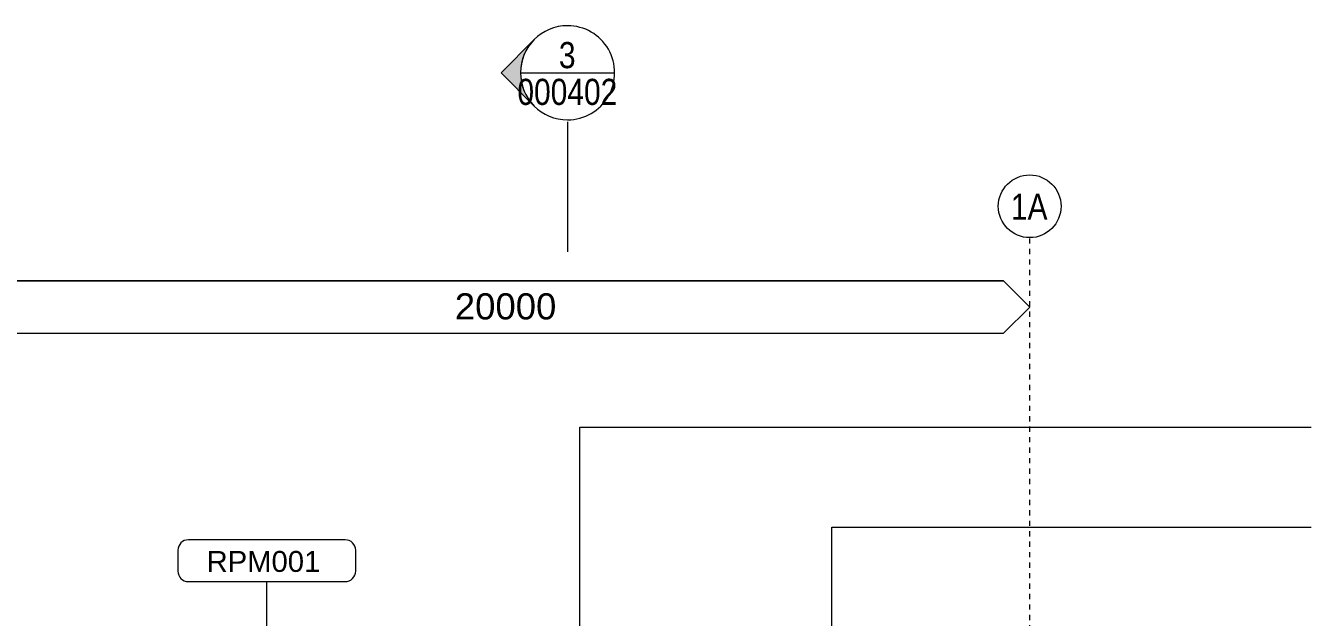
# Model space of a CAD drawing. Header units: metres. Extents: x 4238 to 4687, y -1 to 29.
# Drawn here: x 4642.18 to 4666.77, y 18.04 to 29.36 of the extents above; entities that cross this region are included whole.
import ezdxf

# ---------------------------------------------------------------- set-up
doc = ezdxf.new("R2010")
doc.units = ezdxf.units.M
doc.linetypes.add('Grid Line', pattern=[0.020999999999999998, 0.012, -0.003, 0.003, -0.003])
for name, color, linetype, lineweight in [('A-ANNO-NOTE', 131, 'Continuous', 5), ('A-DETL-GENF', 92, 'Continuous', 5), ('A-ROOF-IDEN', 132, 'Continuous', 5), ('G-ANNO-SYMB', 111, 'Continuous', 5), ('G-ANNO-TEXT', 231, 'Continuous', 5), ('S-GRID', 1, 'Continuous', 5), ('S-GRID-IDEN', 1, 'Continuous', 5)]:
    doc.layers.add(name, color=color, linetype=linetype, lineweight=lineweight)
doc.styles.add('Arial', font='arial.ttf', dxfattribs={"height": 0.4999999999999998})
doc.styles.add('Arial Narrow', font='ARIALN.TTF', dxfattribs={"height": 0.4999999999999995})
doc.styles.add('Arial_2', font='arial.ttf', dxfattribs={"height": 0.3999999999999996})

# ---------------------------------------------------------------- blocks, each defined once
blk = doc.blocks.new('Dimension - Grids _2D_ - 1-200-639481-SECTION - GRID A9-A10')
at = {"layer": 'A-DETL-GENF'}
for p, q in [((4538.804614200958, 24.47700000000001), (4538.304614200958, 23.97700000000001)), ((4538.304614200958, 23.97700000000001), (4538.804614200958, 24.47700000000001)), ((4557.804614200958, 24.47700000000001), (4538.804614200958, 24.47700000000001)), ((4538.804614200958, 24.47700000000001), (4557.804614200958, 24.47700000000001)), ((4558.304614200958, 23.97700000000001), (4557.804614200958, 24.47700000000001)), ((4558.304614200958, 23.97700000000001), (4557.804614200958, 24.47700000000001)), ((4538.304614200958, 23.97700000000001), (4538.804614200958, 23.47700000000002)), ((4538.304614200958, 23.97700000000001), (4538.804614200958, 23.47700000000002)), ((4557.804614200958, 23.47700000000002), (4558.304614200958, 23.97700000000001)), ((4558.304614200958, 23.97700000000001), (4557.804614200958, 23.47700000000002)), ((4538.804614200958, 23.47700000000002), (4557.804614200958, 23.47700000000002)), ((4538.804614200958, 23.47700000000002), (4557.804614200958, 23.47700000000002))]:
    blk.add_line(p, q, dxfattribs=at)
blk = doc.blocks.new('Grid - A1-3055139-SECTION - GRID A9-A10')
at = {"layer": 'S-GRID-IDEN'}
blk.add_circle((4578.304614200953, 25.90511967402158), 0.5999999999994543, dxfattribs=at)
blk = doc.blocks.new('Roof Tag - Roof Tag 17W-1080807-SECTION - GRID A9-A10')
at = {"layer": 'A-ROOF-IDEN'}
for p, q in [((4565.215010011838, 19.52525838752804), (4562.215010011838, 19.52525838752804)), ((4562.015010011838, 19.32525838752804), (4562.015010011838, 18.92525838752804)), ((4565.415010011839, 18.92525838752804), (4565.415010011839, 19.32525838752804)), ((4562.215010011838, 18.72525838752804), (4565.215010011838, 18.72525838752804))]:
    blk.add_line(p, q, dxfattribs=at)
for centre, radius, start, end in [((4562.215010011838, 19.32525838752804), 0.1999999999998181, 90, 180), ((4565.215010011838, 19.32525838752804), 0.2000000000007276, 0, 90), ((4562.215010011838, 18.92525838752804), 0.1999999999999993, 180.0000000000005, 270.0000000000002), ((4565.215010011838, 18.92525838752804), 0.2000000000007276, 269.9999999999996, 0)]:
    blk.add_arc(centre, radius, start, end, dxfattribs=at)
blk = doc.blocks.new('Section - Black 2-3055132-SECTION - GRID A9-A10')
at = {"layer": 'G-ANNO-SYMB'}
h = blk.add_hatch(color=256, dxfattribs=at)
edge = h.paths.add_edge_path()
edge.add_line((4568.83116996534, 29.09543643382868), (4568.194773862273, 28.45904033076079))
edge.add_line((4568.194773862273, 28.45904033076079), (4568.83116996534, 27.82264422769289))
edge.add_arc((4569.467566068408, 28.45904033076079), 0.8999999999993802, 135, 224.9999999999998, ccw=False)
for p, q in [((4568.194773862273, 28.45904033076079), (4568.83116996534, 29.09543643382868)), ((4568.194773862273, 28.45904033076079), (4568.83116996534, 29.09543643382868)), ((4568.194773862273, 28.45904033076079), (4568.83116996534, 27.8226442276929)), ((4568.83116996534, 27.82264422769289), (4568.194773862273, 28.45904033076079))]:
    blk.add_line(p, q, dxfattribs=at)
for radius, start, end in [(0.8999999999996362, 90, 269.9999999999996), (0.8999999999999986, 269.9999999999995, 89.9999999999999), (0.8999999999993802, 134.9999999999997, 224.9999999999995)]:
    blk.add_arc((4569.467566068408, 28.45904033076079), radius, start, end, dxfattribs=at)

msp = doc.modelspace()

# ---------------------------------------------------------------- linework, layer by layer
at = {"layer": 'A-ROOF-IDEN'}
msp.add_line((4646.79117990147, 17.13014196792528), (4646.791179901469, 18.72525838752804), dxfattribs=at)
at = {"layer": 'G-ANNO-SYMB'}
for p, q in [((4651.643735958039, 28.45904033076078), (4653.443735958039, 28.45904033076078)), ((4652.543735958042, 27.5190403307608), (4652.543735958042, 25.03399410156644))]:
    msp.add_line(p, q, dxfattribs=at)
at = {"layer": 'G-ANNO-TEXT', "color": 7}
for p, q in [((4652.776288807684, 21.67963688011762), (4666.765871681517, 21.67963688011762)), ((4652.776288807684, 16.48539392221065), (4652.776288807684, 21.67963688011762)), ((4657.599138306123, 19.76413175965558), (4666.765871681515, 19.76413175965559)), ((4657.599138306123, 15.809181488877), (4657.599138306123, 19.76413175965558))]:
    msp.add_line(p, q, dxfattribs=at)
at = {"layer": 'S-GRID', "linetype": 'Grid Line'}
msp.add_line((4661.380784090587, -0.6099999999744724), (4661.380784090587, 25.3051196740216), dxfattribs=at)

# ---------------------------------------------------------------- block references
at = {"layer": 'A-DETL-GENF'}
msp.add_blockref('Dimension - Grids _2D_ - 1-200-639481-SECTION - GRID A9-A10', (103.0761698896744, 0), dxfattribs=at)
at = {"layer": 'A-ROOF-IDEN'}
msp.add_blockref('Roof Tag - Roof Tag 17W-1080807-SECTION - GRID A9-A10', (83.07616988963018, 0), dxfattribs=at)
at = {"layer": 'G-ANNO-SYMB'}
msp.add_blockref('Section - Black 2-3055132-SECTION - GRID A9-A10', (83.07616988963018, 0), dxfattribs=at)
at = {"layer": 'S-GRID-IDEN'}
msp.add_blockref('Grid - A1-3055139-SECTION - GRID A9-A10', (83.07616988963018, 0), dxfattribs=at)

# ---------------------------------------------------------------- texts
at = {"layer": 'A-ANNO-NOTE', "insert": (4650.386351938478, 24.24039778223822), "char_height": 0.4999999999999998, "width": 2.324893749999999, "attachment_point": 1, "style": 'Arial'}
msp.add_mtext('20000', dxfattribs=at)
at = {"layer": 'G-ANNO-SYMB', "char_height": 0.4999999999999996, "attachment_point": 1, "style": 'Arial Narrow'}
for s, insert, width in [('3', (4652.377438823373, 29.04661400905074), 0.3848099999999997), ('000402', (4651.583438823373, 28.34328571694946), 2.308859999999998)]:
    msp.add_mtext(s, dxfattribs=dict(at, insert=insert, width=width))
at = {"layer": 'S-GRID-IDEN', "insert": (4661.021586826549, 26.14617938820643), "char_height": 0.4999999999999996, "width": 0.8497887499999994, "attachment_point": 1, "style": 'Arial Narrow'}
msp.add_mtext('1A', dxfattribs=at)

# ---------------------------------------------------------------- next in the draw order: texts
at = {"layer": 'A-ROOF-IDEN', "insert": (4645.640129393038, 19.31148817941653), "char_height": 0.3999999999999997, "width": 2.677636249999998, "attachment_point": 1, "style": 'Arial_2', "bg_fill": 3, "box_fill_scale": 1.25, "bg_fill_color": 256, "bg_fill_true_color": 13158600, "bg_fill_transparency": 0}
msp.add_mtext('RPM001', dxfattribs=at)

doc.saveas('drawing.dxf')
